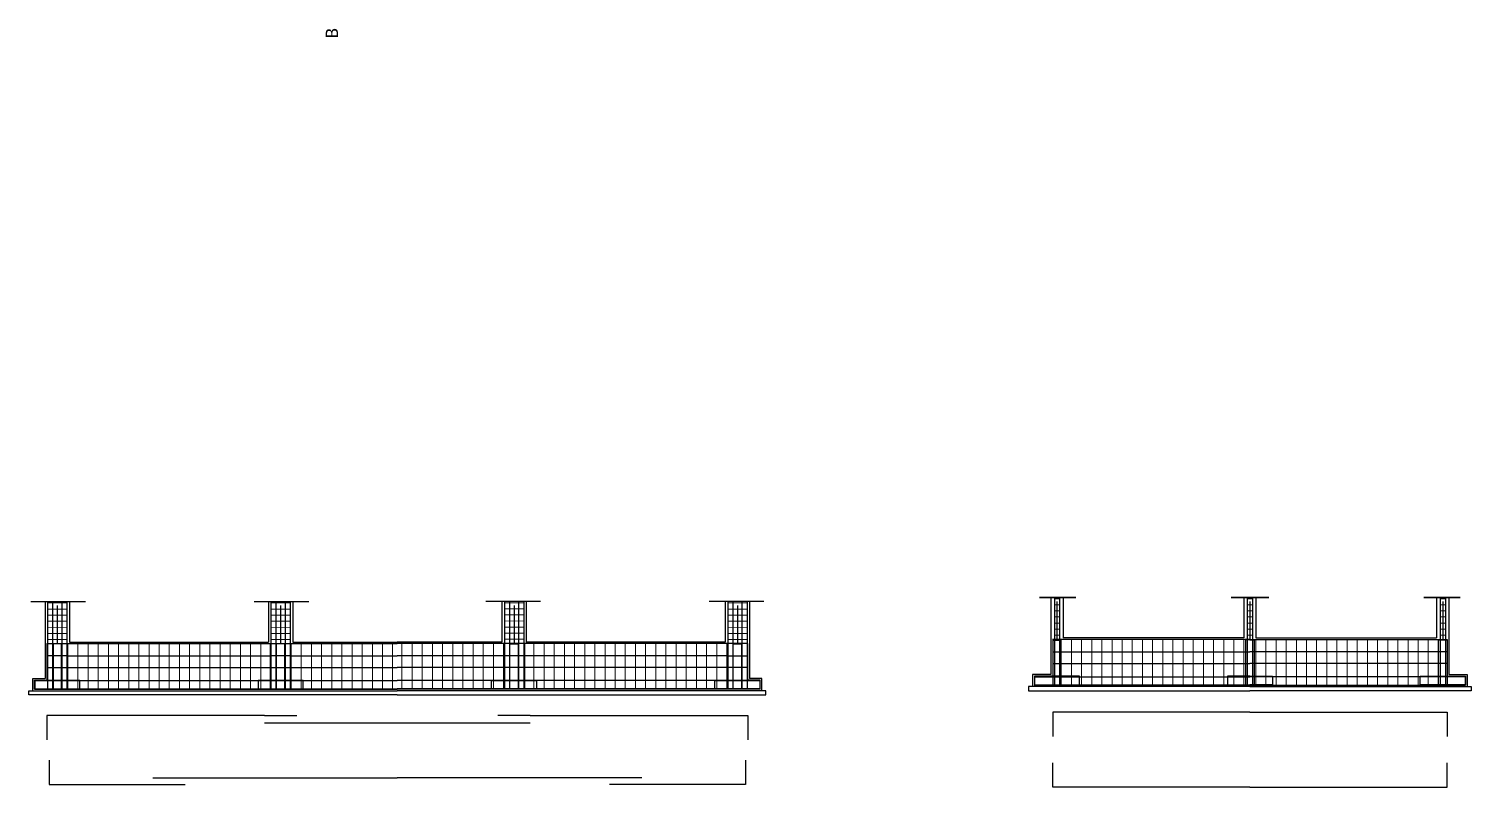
# Model space of a CAD drawing. Header units: millimetres. Extents: x 2329 to 2450, y 1882 to 1940.
# Drawn here: x 2411.5 to 2447.02, y 1881.99 to 1900.68 of the extents above; entities that cross this region are included whole.
import ezdxf

# ---------------------------------------------------------------- set-up
doc = ezdxf.new("R2010")
doc.units = ezdxf.units.MM
doc.linetypes.add('CENTRO', pattern=[50.8, 31.75, -6.35, 6.35, -6.35])
for name, color, linetype, lineweight in [('armature longitudinali', 5, 'Continuous', 25), ('Fondazione', 7, 'Continuous', 25), ('staffe', 252, 'Continuous', 20)]:
    doc.layers.add(name, color=color, linetype=linetype, lineweight=lineweight)
for name, color, linetype in [("linea d'asse", 7, 'CENTRO'), ('linea di sezione', 10, 'CENTRO'), ('momento negativo', 10, 'Continuous')]:
    doc.layers.add(name, color=color, linetype=linetype)
doc.styles.get("Standard").update_dxf_attribs({"font": 'calibri.ttf', "height": 2})

# ---------------------------------------------------------------- blocks, each defined once
blk = doc.blocks.new('*U4')
at = {"layer": 'staffe'}
blk.add_lwpolyline([(0, 0.301), (0, -0.814)], dxfattribs=at)
blk = doc.blocks.new('*U5')
at = {"layer": 'staffe', "color": 0, "linetype": 'ByBlock', "lineweight": -2, "transparency": 16777216}
for p in [(2412.463, 1885.227), (2412.713, 1885.227), (2412.963, 1885.227), (2413.213, 1885.227), (2413.463, 1885.227), (2413.713, 1885.227), (2413.963, 1885.227), (2414.213, 1885.227), (2414.463, 1885.227), (2414.713, 1885.227), (2414.963, 1885.227), (2415.213, 1885.227), (2415.463, 1885.227), (2415.713, 1885.227), (2415.963, 1885.227), (2416.213, 1885.227), (2416.463, 1885.227), (2416.713, 1885.227), (2416.963, 1885.227), (2417.213, 1885.227)]:
    blk.add_blockref('*U4', p, dxfattribs=at)
blk = doc.blocks.new('*U6')
at = {"layer": 'staffe'}
blk.add_lwpolyline([(0, 0.021), (0, -1.099)], dxfattribs=at)
blk = doc.blocks.new('*U7')
at = {"layer": 'staffe', "color": 0, "linetype": 'ByBlock', "lineweight": -2, "transparency": 16777216}
for p in [(2436.929, 1885.607), (2437.179, 1885.607), (2437.429, 1885.607), (2437.679, 1885.607), (2437.929, 1885.607), (2438.179, 1885.607), (2438.429, 1885.607), (2438.679, 1885.607), (2438.929, 1885.607), (2439.179, 1885.607), (2439.429, 1885.607), (2439.679, 1885.607), (2439.929, 1885.607), (2440.179, 1885.607), (2440.429, 1885.607), (2440.679, 1885.607), (2440.929, 1885.607), (2441.179, 1885.607), (2441.429, 1885.607), (2441.679, 1885.607)]:
    blk.add_blockref('*U6', p, dxfattribs=at)
blk = doc.blocks.new('*U10')
at = {"layer": 'staffe'}
blk.add_lwpolyline([(0, 0.301), (0, -0.814)], dxfattribs=at)
blk = doc.blocks.new('*U11')
at = {"layer": 'staffe', "color": 0, "linetype": 'ByBlock', "lineweight": -2, "transparency": 16777216}
for p in [(2417.963, 1885.227), (2418.213, 1885.227), (2418.463, 1885.227), (2418.713, 1885.227), (2418.963, 1885.227), (2419.213, 1885.227), (2419.463, 1885.227), (2419.713, 1885.227), (2419.963, 1885.227), (2420.213, 1885.227), (2420.463, 1885.227)]:
    blk.add_blockref('*U10', p, dxfattribs=at)
blk = doc.blocks.new('*U17')
at = {"layer": 'staffe'}
blk.add_lwpolyline([(0, 0.301), (0, -0.814)], dxfattribs=at)
blk = doc.blocks.new('*U18')
at = {"layer": 'staffe', "color": 0, "linetype": 'ByBlock', "lineweight": -2, "transparency": 16777216}
for p in [(2412.463, 1885.227), (2412.713, 1885.227), (2412.963, 1885.227), (2413.213, 1885.227), (2413.463, 1885.227), (2413.713, 1885.227), (2413.963, 1885.227), (2414.213, 1885.227), (2414.463, 1885.227), (2414.713, 1885.227), (2414.963, 1885.227), (2415.213, 1885.227), (2415.463, 1885.227), (2415.713, 1885.227), (2415.963, 1885.227), (2416.213, 1885.227), (2416.463, 1885.227), (2416.713, 1885.227), (2416.963, 1885.227), (2417.213, 1885.227)]:
    blk.add_blockref('*U17', p, dxfattribs=at)
blk = doc.blocks.new('*U15')
at = {"layer": 'staffe'}
blk.add_lwpolyline([(0, 0.301), (0, -0.814)], dxfattribs=at)
blk = doc.blocks.new('*U16')
at = {"layer": 'staffe', "color": 0, "linetype": 'ByBlock', "lineweight": -2, "transparency": 16777216}
for p in [(2417.963, 1885.227), (2418.213, 1885.227), (2418.463, 1885.227), (2418.713, 1885.227), (2418.963, 1885.227), (2419.213, 1885.227), (2419.463, 1885.227), (2419.713, 1885.227), (2419.963, 1885.227), (2420.213, 1885.227), (2420.463, 1885.227)]:
    blk.add_blockref('*U15', p, dxfattribs=at)
blk = doc.blocks.new('*U19')
at = {"layer": 'staffe'}
blk.add_lwpolyline([(0, 0.021), (0, -1.099)], dxfattribs=at)
blk = doc.blocks.new('*U20')
at = {"layer": 'staffe', "color": 0, "linetype": 'ByBlock', "lineweight": -2, "transparency": 16777216}
for p in [(2412.308, 1882.499), (2412.558, 1882.499), (2412.808, 1882.499), (2413.058, 1882.499), (2413.308, 1882.499), (2413.558, 1882.499), (2413.808, 1882.499), (2414.058, 1882.499), (2414.308, 1882.499), (2414.558, 1882.499), (2414.808, 1882.499), (2415.058, 1882.499), (2415.308, 1882.499), (2415.558, 1882.499), (2415.808, 1882.499), (2416.058, 1882.499), (2416.308, 1882.499), (2416.558, 1882.499), (2416.808, 1882.499)]:
    blk.add_blockref('*U19', p, dxfattribs=at)
blk = doc.blocks.new('*U24')
at = {"layer": 'staffe'}
blk.add_lwpolyline([(0.108, 0.237), (0.108, -0.239)], dxfattribs=at)
blk = doc.blocks.new('*U25')
at = {"layer": 'armature longitudinali', "color": 0, "linetype": 'ByBlock', "lineweight": -2, "transparency": 16777216, "rotation": 89.91050967809183}
for p in [(2412.204, 1886.422), (2412.203, 1886.122), (2412.204, 1886.272), (2412.203, 1885.972), (2412.203, 1885.822), (2412.202, 1885.522), (2412.203, 1885.672)]:
    blk.add_blockref('*U24', p, dxfattribs=at)
blk = doc.blocks.new('*U27')
at = {"layer": 'staffe'}
blk.add_lwpolyline([(0.108, 0.237), (0.108, -0.239)], dxfattribs=at)
blk = doc.blocks.new('*U26')
at = {"layer": 'armature longitudinali', "color": 0, "linetype": 'ByBlock', "lineweight": -2, "transparency": 16777216, "rotation": 89.90745956676255}
for p in [(2417.704, 1886.422), (2417.703, 1886.122), (2417.704, 1886.272), (2417.703, 1885.972), (2417.703, 1885.822), (2417.702, 1885.522), (2417.703, 1885.672)]:
    blk.add_blockref('*U27', p, dxfattribs=at)
blk = doc.blocks.new('*U29')
at = {"layer": 'staffe'}
blk.add_lwpolyline([(0.108, 0.237), (0.108, -0.239)], dxfattribs=at)
blk = doc.blocks.new('*U28')
at = {"layer": 'armature longitudinali', "color": 0, "linetype": 'ByBlock', "lineweight": -2, "transparency": 16777216, "rotation": 89.91165222683293}
for p in [(2423.454, 1886.428), (2423.453, 1886.128), (2423.454, 1886.278), (2423.453, 1885.978), (2423.453, 1885.828), (2423.453, 1885.678), (2423.452, 1885.528)]:
    blk.add_blockref('*U29', p, dxfattribs=at)
blk = doc.blocks.new('*U31')
at = {"layer": 'staffe'}
blk.add_lwpolyline([(0.108, 0.237), (0.108, -0.239)], dxfattribs=at)
blk = doc.blocks.new('*U30')
at = {"layer": 'armature longitudinali', "color": 0, "linetype": 'ByBlock', "lineweight": -2, "transparency": 16777216, "rotation": 89.91214281260852}
for p in [(2428.954, 1886.422), (2428.953, 1886.122), (2428.954, 1886.272), (2428.953, 1885.972), (2428.953, 1885.822), (2428.952, 1885.522), (2428.953, 1885.672)]:
    blk.add_blockref('*U31', p, dxfattribs=at)
blk = doc.blocks.new('*U32')
at = {"layer": 'staffe'}
blk.add_lwpolyline([(0.113, -0.064), (0.113, 0.065)], dxfattribs=at)
blk = doc.blocks.new('*U33')
at = {"layer": 'staffe', "color": 0, "linetype": 'ByBlock', "lineweight": -2, "transparency": 16777216, "rotation": 90.00000000002748}
for p in [(2436.824, 1886.522), (2436.824, 1886.372), (2436.824, 1886.222), (2436.824, 1886.072), (2436.824, 1885.922), (2436.824, 1885.772), (2436.824, 1885.622)]:
    blk.add_blockref('*U32', p, dxfattribs=at)
blk = doc.blocks.new('*U34')
at = {"layer": 'staffe'}
blk.add_lwpolyline([(0.113, -0.064), (0.113, 0.065)], dxfattribs=at)
blk = doc.blocks.new('*U35')
at = {"layer": 'staffe', "color": 0, "linetype": 'ByBlock', "lineweight": -2, "transparency": 16777216, "rotation": 90.03115977057884}
for p in [(2441.574, 1886.522), (2441.574, 1886.372), (2441.574, 1886.222), (2441.574, 1886.072), (2441.574, 1885.922), (2441.574, 1885.772), (2441.574, 1885.622)]:
    blk.add_blockref('*U34', p, dxfattribs=at)
blk = doc.blocks.new('*U36')
at = {"layer": 'staffe'}
blk.add_lwpolyline([(0.113, -0.064), (0.113, 0.065)], dxfattribs=at)
blk = doc.blocks.new('*U37')
at = {"layer": 'staffe', "color": 0, "linetype": 'ByBlock', "lineweight": -2, "transparency": 16777216, "rotation": 90}
for p in [(2446.324, 1886.522), (2446.324, 1886.372), (2446.324, 1886.222), (2446.324, 1886.072), (2446.324, 1885.922), (2446.324, 1885.772), (2446.324, 1885.622)]:
    blk.add_blockref('*U36', p, dxfattribs=at)

msp = doc.modelspace()

# ---------------------------------------------------------------- linework, layer by layer
at = {"layer": 'armature longitudinali'}
for p, q in [((2415.353, 1882.22), (2417.767, 1882.22)), ((2425.803, 1882.22), (2423.389, 1882.22))]:
    msp.add_line(p, q, dxfattribs=at)
for points in [[(2411.965, 1886.568), (2411.965, 1884.413)], [(2412.089, 1886.568), (2412.089, 1884.413)], [(2412.315, 1886.568), (2412.315, 1884.413)], [(2412.441, 1886.568), (2412.441, 1884.413)], [(2417.465, 1886.568), (2417.465, 1884.413)], [(2417.589, 1886.568), (2417.589, 1884.413)], [(2417.815, 1886.568), (2417.815, 1884.413)], [(2417.941, 1886.568), (2417.941, 1884.413)], [(2423.215, 1886.568), (2423.215, 1884.413)], [(2423.339, 1886.568), (2423.339, 1884.413)], [(2423.565, 1886.568), (2423.565, 1884.413)], [(2423.691, 1886.568), (2423.691, 1884.413)], [(2428.715, 1886.568), (2428.715, 1884.413)], [(2428.839, 1886.568), (2428.839, 1884.413)], [(2429.065, 1886.568), (2429.065, 1884.413)], [(2429.191, 1886.568), (2429.191, 1884.413)], [(2436.759, 1886.668), (2436.759, 1884.508)], [(2436.824, 1886.57), (2436.824, 1885.622)], [(2436.888, 1886.668), (2436.888, 1884.508)], [(2441.509, 1886.668), (2441.509, 1884.508)], [(2441.574, 1886.57), (2441.574, 1885.622)], [(2441.638, 1886.668), (2441.638, 1884.508)], [(2446.259, 1886.668), (2446.259, 1884.508)], [(2446.324, 1886.57), (2446.324, 1885.622)], [(2446.388, 1886.668), (2446.388, 1884.508)], [(2412.204, 1886.47), (2412.202, 1885.522)], [(2417.704, 1886.47), (2417.702, 1885.522)], [(2423.454, 1886.47), (2423.452, 1885.528)], [(2428.954, 1886.47), (2428.952, 1885.522)], [(2411.943, 1885.528), (2418.003, 1885.528)], [(2418.003, 1885.528), (2420.578, 1885.528)], [(2423.153, 1885.528), (2420.578, 1885.528)], [(2429.213, 1885.528), (2423.153, 1885.528)], [(2441.574, 1885.628), (2436.714, 1885.628)], [(2436.929, 1885.607), (2436.719, 1885.607)], [(2441.574, 1885.628), (2446.434, 1885.628)], [(2412.463, 1885.227), (2411.943, 1885.227)], [(2412.463, 1885.227), (2417.443, 1885.227)], [(2417.963, 1885.227), (2417.443, 1885.227)], [(2417.963, 1885.227), (2420.578, 1885.227)], [(2423.193, 1885.227), (2420.578, 1885.227)], [(2423.713, 1885.227), (2423.193, 1885.227)], [(2428.693, 1885.227), (2423.713, 1885.227)], [(2428.693, 1885.227), (2429.213, 1885.227)], [(2436.714, 1885.327), (2441.574, 1885.327)], [(2446.434, 1885.327), (2441.574, 1885.327)], [(2411.943, 1884.942), (2420.578, 1884.942)], [(2429.213, 1884.942), (2420.578, 1884.942)], [(2436.714, 1885.042), (2441.574, 1885.042)], [(2446.434, 1885.042), (2441.574, 1885.042)], [(2411.643, 1884.623), (2420.578, 1884.623)], [(2411.643, 1884.413), (2420.578, 1884.413)], [(2429.513, 1884.623), (2420.578, 1884.623)], [(2429.513, 1884.413), (2420.578, 1884.413)], [(2436.264, 1884.712), (2441.574, 1884.712)], [(2441.574, 1884.508), (2436.264, 1884.508)], [(2446.884, 1884.712), (2441.574, 1884.712)], [(2441.574, 1884.508), (2446.884, 1884.508)], [(2417.303, 1883.757), (2411.943, 1883.757), (2411.943, 1883.157)], [(2417.303, 1883.757), (2411.943, 1883.757), (2411.943, 1883.157)], [(2417.303, 1883.757), (2418.103, 1883.757)], [(2423.853, 1883.757), (2423.053, 1883.757)], [(2423.853, 1883.757), (2429.213, 1883.757), (2429.213, 1883.157)], [(2423.853, 1883.757), (2429.213, 1883.757), (2429.213, 1883.157)], [(2441.574, 1883.838), (2436.719, 1883.838), (2436.719, 1883.238)], [(2441.574, 1883.838), (2446.429, 1883.838), (2446.429, 1883.238)], [(2417.303, 1883.574), (2423.853, 1883.574)], [(2412.007, 1882.654), (2412.007, 1882.054), (2415.353, 1882.054)], [(2429.149, 1882.654), (2429.149, 1882.054), (2425.803, 1882.054)], [(2441.574, 1881.992), (2436.719, 1881.992), (2436.719, 1882.592)], [(2441.574, 1881.992), (2446.429, 1881.992), (2446.429, 1882.592)], [(2414.553, 1882.22), (2415.353, 1882.22)], [(2417.767, 1882.22), (2420.578, 1882.22), (2420.578, 1882.22)], [(2423.389, 1882.22), (2420.578, 1882.22), (2420.578, 1882.22)], [(2426.603, 1882.22), (2425.803, 1882.22)]]:
    msp.add_lwpolyline(points, dxfattribs=at)
at = {"layer": 'Fondazione'}
for points in [[(2411.903, 1886.568), (2411.903, 1884.668)], [(2412.503, 1886.568), (2412.503, 1885.568)], [(2417.403, 1886.568), (2417.403, 1885.568)], [(2418.003, 1886.568), (2418.003, 1885.568)], [(2423.153, 1886.568), (2423.153, 1885.568)], [(2423.753, 1886.568), (2423.753, 1885.568)], [(2428.653, 1886.568), (2428.653, 1885.568)], [(2429.253, 1886.568), (2429.253, 1884.668)], [(2436.674, 1886.668), (2436.674, 1884.768)], [(2436.974, 1886.668), (2436.974, 1885.668)], [(2441.424, 1886.668), (2441.424, 1885.668)], [(2441.724, 1886.668), (2441.724, 1885.668)], [(2446.174, 1886.668), (2446.174, 1885.668)], [(2446.474, 1886.668), (2446.474, 1884.768)], [(2412.503, 1885.568), (2417.403, 1885.568)], [(2418.003, 1885.568), (2420.578, 1885.568)], [(2423.153, 1885.568), (2420.578, 1885.568)], [(2423.713, 1885.528), (2423.713, 1884.408)], [(2428.653, 1885.568), (2423.753, 1885.568)], [(2441.424, 1885.668), (2436.974, 1885.668)], [(2441.724, 1885.668), (2446.174, 1885.668)], [(2446.434, 1885.628), (2446.434, 1884.728)], [(2436.224, 1884.768), (2436.224, 1884.468)], [(2436.674, 1884.768), (2436.224, 1884.768)], [(2446.434, 1884.728), (2446.884, 1884.728)], [(2446.474, 1884.768), (2446.924, 1884.768)], [(2446.884, 1884.728), (2446.884, 1884.508)], [(2446.924, 1884.768), (2446.924, 1884.468)], [(2411.503, 1884.268), (2411.503, 1884.368), (2420.578, 1884.368)], [(2411.603, 1884.368), (2411.603, 1884.668), (2411.903, 1884.668)], [(2411.643, 1884.408), (2411.643, 1884.628), (2411.943, 1884.628)], [(2411.643, 1884.408), (2420.578, 1884.408)], [(2429.513, 1884.408), (2420.578, 1884.408)], [(2429.653, 1884.268), (2429.653, 1884.368), (2420.578, 1884.368)], [(2429.513, 1884.408), (2429.513, 1884.628), (2429.213, 1884.628)], [(2429.553, 1884.368), (2429.553, 1884.668), (2429.253, 1884.668)], [(2436.124, 1884.468), (2436.124, 1884.368), (2441.574, 1884.368)], [(2441.574, 1884.468), (2436.124, 1884.468)], [(2447.024, 1884.468), (2447.024, 1884.368), (2441.574, 1884.368)], [(2441.574, 1884.468), (2447.024, 1884.468)], [(2420.578, 1884.268), (2411.503, 1884.268)], [(2420.578, 1884.268), (2429.653, 1884.268)]]:
    msp.add_lwpolyline(points, dxfattribs=at)
at = {"layer": "linea d'asse", "ltscale": 0.2}
for points in [[(2411.55, 1886.568), (2412.9, 1886.568)], [(2417.05, 1886.568), (2418.4, 1886.568)], [(2424.107, 1886.568), (2422.757, 1886.568)], [(2429.607, 1886.568), (2428.257, 1886.568)], [(2437.287, 1886.668), (2436.394, 1886.668), (2437.287, 1886.668)], [(2441.111, 1886.668), (2442.004, 1886.668), (2441.111, 1886.668)], [(2442.037, 1886.668), (2441.144, 1886.668), (2442.037, 1886.668)], [(2445.861, 1886.668), (2446.754, 1886.668), (2445.861, 1886.668)]]:
    msp.add_lwpolyline(points, dxfattribs=at)
at = {"layer": 'momento negativo', "lineweight": 30}
for points in [[(2412.098, 1885.522), (2412.098, 1884.413), (2412.308, 1884.413), (2412.308, 1885.522)], [(2417.598, 1885.522), (2417.598, 1884.413), (2417.808, 1884.413), (2417.808, 1885.522)], [(2423.558, 1885.522), (2423.558, 1884.413), (2423.348, 1884.413), (2423.348, 1885.522)], [(2429.058, 1885.522), (2429.058, 1884.413), (2428.848, 1884.413), (2428.848, 1885.522)], [(2436.719, 1885.622), (2436.719, 1884.513), (2436.929, 1884.513), (2436.929, 1885.622)], [(2446.429, 1885.622), (2446.429, 1884.513), (2446.219, 1884.513), (2446.219, 1885.622)]]:
    msp.add_lwpolyline(points, close=True, dxfattribs=at)
for points in [[(2441.574, 1885.622), (2441.469, 1885.622), (2441.469, 1884.513), (2441.574, 1884.513)], [(2441.574, 1885.622), (2441.679, 1885.622), (2441.679, 1884.513), (2441.574, 1884.513)], [(2437.379, 1884.723), (2436.269, 1884.723), (2436.269, 1884.513), (2437.379, 1884.513), (2437.379, 1884.723)], [(2441.574, 1884.723), (2441.019, 1884.723), (2441.019, 1884.513), (2441.574, 1884.513)], [(2441.574, 1884.723), (2442.129, 1884.723), (2442.129, 1884.513), (2441.574, 1884.513)], [(2445.768, 1884.723), (2446.879, 1884.723), (2446.879, 1884.513), (2445.769, 1884.513), (2445.769, 1884.723)], [(2412.758, 1884.623), (2411.648, 1884.623), (2411.648, 1884.413), (2412.758, 1884.413), (2412.758, 1884.623)], [(2418.258, 1884.623), (2417.148, 1884.623), (2417.148, 1884.413), (2418.258, 1884.413), (2418.258, 1884.623)], [(2422.898, 1884.623), (2424.008, 1884.623), (2424.008, 1884.413), (2422.898, 1884.413), (2422.898, 1884.623)], [(2428.398, 1884.623), (2429.508, 1884.623), (2429.508, 1884.413), (2428.398, 1884.413), (2428.398, 1884.623)]]:
    msp.add_lwpolyline(points, dxfattribs=at)
at = {"layer": 'staffe'}
for points in [[(2411.943, 1885.528), (2411.943, 1884.628)], [(2417.443, 1885.528), (2417.443, 1884.408)], [(2429.213, 1885.528), (2429.213, 1884.628)]]:
    msp.add_lwpolyline(points, dxfattribs=at)

# ---------------------------------------------------------------- block references
at = {"layer": 'armature longitudinali'}
for name in ['*U25', '*U26', '*U28', '*U30']:
    msp.add_blockref(name, (0, 0), dxfattribs=at)
at = {"layer": 'staffe'}
for name in ['*U33', '*U35', '*U37', '*U5', '*U11', '*U7']:
    msp.add_blockref(name, (0, 0), dxfattribs=at)
at = {"layer": 'staffe', "xscale": -1}
for name, p in [('*U16', (4841.156, 0)), ('*U18', (4841.156, 0)), ('*U20', (4858.527, 3.108))]:
    msp.add_blockref(name, p, dxfattribs=at)

# ---------------------------------------------------------------- texts
at = {"layer": 'linea di sezione', "ltscale": 0.5, "insert": (2418.816, 1900.442), "char_height": 0.3, "attachment_point": 1, "rotation": 90}
msp.add_mtext_dynamic_manual_height_columns('B', width=0.64436, gutter_width=10, heights=[0.568], dxfattribs=at)

doc.saveas('drawing.dxf')
